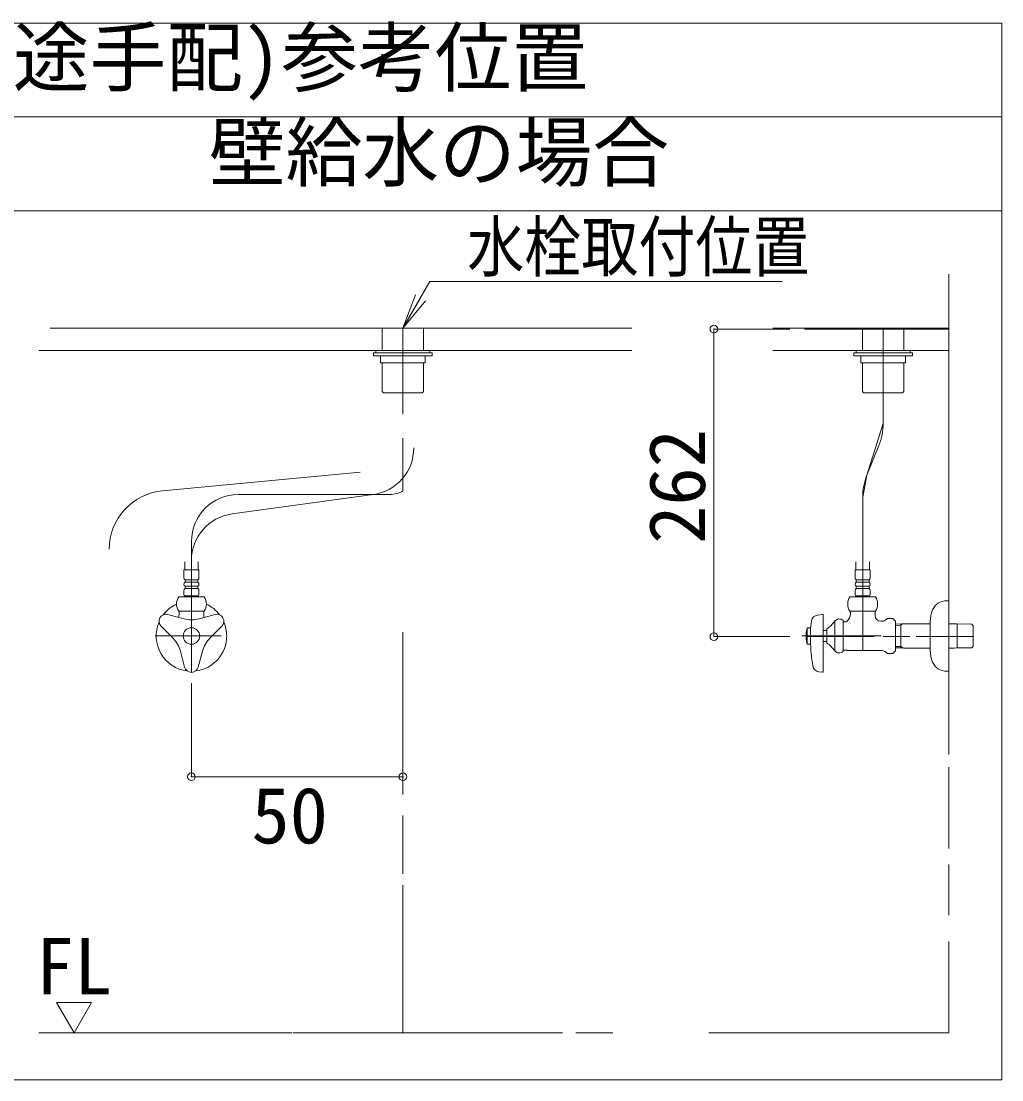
# Model space of a CAD drawing. Units: millimetres at full size, sheet at 1:10; details may follow other scales. Extents: x -2004 to 2004, y -1431 to 1347.
# Drawn here: x -1262 to -751, y -1400 to -848 of the extents above; entities that cross this region are included whole.
import ezdxf
from ezdxf.enums import TextEntityAlignment as Align

# ---------------------------------------------------------------- set-up
doc = ezdxf.new("R2010")
doc.units = ezdxf.units.MM
doc.header["$LTSCALE"] = 10
doc.header["$PDMODE"] = 32
doc.header["$PDSIZE"] = 4
doc.layers.add('2-1_什器図', color=7, linetype='Continuous', lineweight=15)
doc.styles.add('ＭＳ ゴシック', font='')
doc.styles.get('ＭＳ ゴシック').set_extended_font_data('MS Gothic')

msp = doc.modelspace()

# ---------------------------------------------------------------- linework, layer by layer
at = {"layer": '2-1_什器図', "lineweight": 18}
for p, q in [((-1791.8, -849.09), (-750.55, -849.09)), ((-1791.8, -898.09), (-750.55, -898.09))]:
    msp.add_line(p, q, dxfattribs=at)
at = {"layer": '2-1_什器図'}
for p, q in [((-1271.18, -947.09), (-750.55, -947.09)), ((-778.11, -980.17), (-778.11, -1008.73)), ((-778.11, -980.17), (-778.11, -1070.07)), ((-1062.93, -1008.34), (-1048.78, -983.84)), ((-1048.78, -983.84), (-865.03, -983.84)), ((-1062.93, -1008.34), (-1056.39, -990.9)), ((-1062.93, -1008.34), (-1053.74, -992.43)), ((-1062.93, -1008.34), (-1051.09, -993.96)), ((-1246.82, -1008.34), (-943.49, -1008.34)), ((-943.49, -1008.34), (-1245.86, -1008.34)), ((-1073.65, -1008.34), (-1073.65, -1019.98)), ((-1062.93, -1008.38), (-1062.93, -1053.19)), ((-1052.21, -1019.98), (-1052.21, -1008.34)), ((-851.85, -1008.73), (-853.5, -1008.73)), ((-778.11, -1008.73), (-851.85, -1008.73)), ((-823.13, -1019.98), (-823.13, -1008.34)), ((-812.41, -1057.94), (-812.41, -1008.34)), ((-801.7, -1008.34), (-801.7, -1019.98)), ((-778.11, -1008.73), (-778.11, -1043.51)), ((-1252.8, -1019.98), (-1240.54, -1019.98)), ((-943.49, -1019.98), (-1245.99, -1019.98)), ((-1078.24, -1021.2), (-1078.24, -1022.74)), ((-1047.61, -1021.2), (-1078.24, -1021.2)), ((-1077.01, -1019.98), (-1048.84, -1019.98)), ((-1077.01, -1021.2), (-1077.01, -1019.98)), ((-1048.84, -1021.2), (-1077.01, -1021.2)), ((-1048.84, -1019.98), (-1048.84, -1021.2)), ((-1047.61, -1022.74), (-1047.61, -1021.2)), ((-869.99, -1019.98), (-852.14, -1019.98)), ((-778.11, -1019.98), (-853.51, -1019.98)), ((-853.18, -1019.98), (-778.11, -1019.98)), ((-827.73, -1022.74), (-827.73, -1021.2)), ((-827.73, -1021.2), (-797.1, -1021.2)), ((-826.5, -1019.98), (-826.5, -1021.2)), ((-798.33, -1019.98), (-826.5, -1019.98)), ((-826.5, -1021.2), (-798.33, -1021.2)), ((-798.33, -1021.2), (-798.33, -1019.98)), ((-797.1, -1021.2), (-797.1, -1022.74)), ((-1078.24, -1022.74), (-1047.61, -1022.74)), ((-1051.29, -1022.74), (-1074.56, -1022.74)), ((-1074.56, -1022.74), (-1074.56, -1026.41)), ((-1074.56, -1026.41), (-1051.29, -1026.41)), ((-1073.65, -1026.41), (-1073.65, -1041.36)), ((-1052.21, -1041.36), (-1052.21, -1026.41)), ((-1051.29, -1026.41), (-1051.29, -1022.74)), ((-1047.61, -1022.12), (-1047.61, -1022.74)), ((-827.73, -1022.12), (-827.73, -1022.74)), ((-797.1, -1022.74), (-827.73, -1022.74)), ((-824.05, -1022.74), (-800.78, -1022.74)), ((-824.05, -1026.41), (-824.05, -1022.74)), ((-800.78, -1026.41), (-824.05, -1026.41)), ((-823.13, -1041.36), (-823.13, -1026.41)), ((-801.7, -1026.41), (-801.7, -1041.36)), ((-800.78, -1022.74), (-800.78, -1026.41)), ((-1073.19, -1041.82), (-1073.65, -1041.36)), ((-1073.03, -1041.97), (-1073.19, -1041.82)), ((-1073.03, -1041.97), (-1053.37, -1041.97)), ((-1053.37, -1041.97), (-1052.82, -1041.97)), ((-1052.67, -1041.82), (-1052.82, -1041.97)), ((-1052.21, -1041.36), (-1052.67, -1041.82)), ((-823.13, -1041.36), (-822.67, -1041.82)), ((-822.67, -1041.82), (-822.52, -1041.97)), ((-821.97, -1041.97), (-822.52, -1041.97)), ((-802.31, -1041.97), (-821.97, -1041.97)), ((-802.31, -1041.97), (-802.15, -1041.82)), ((-802.15, -1041.82), (-801.7, -1041.36)), ((-1062.93, -1065.59), (-1062.93, -1093.13)), ((-778.11, -1063.24), (-778.11, -1087.01)), ((-814.64, -1069.4), (-820.9, -1084.91)), ((-778.11, -1081.03), (-778.11, -1104.28)), ((-1188.33, -1093.12), (-1085.26, -1083.29)), ((-1152.02, -1105.18), (-1078.38, -1095.03)), ((-1148.68, -1095.03), (-1078.38, -1095.03)), ((-1069.48, -1095.03), (-1078.38, -1095.03)), ((-823.12, -1096.37), (-823.12, -1176.47)), ((-778.11, -1094.65), (-778.11, -1223.62)), ((-1173.18, -1119.53), (-1173.18, -1129.45)), ((-778.11, -1117.23), (-778.11, -1230.56)), ((-1176.69, -1130.1), (-1176.69, -1134.33)), ((-1173.18, -1129.45), (-1173.18, -1187.8)), ((-1173.18, -1129.45), (-1173.18, -1187.8)), ((-1169.65, -1134.33), (-1169.65, -1130.1)), ((-826.65, -1134.33), (-826.65, -1130.1)), ((-819.61, -1130.1), (-819.61, -1134.33)), ((-1169.26, -1134.33), (-1177.1, -1134.33)), ((-1177.1, -1134.33), (-1177.1, -1138.47)), ((-1169.26, -1138.47), (-1169.26, -1134.33)), ((-827.04, -1134.33), (-819.2, -1134.33)), ((-827.04, -1138.47), (-827.04, -1134.33)), ((-819.2, -1134.33), (-819.2, -1138.47)), ((-1176.55, -1139.54), (-1169.81, -1139.54)), ((-1176.55, -1140.76), (-1176.55, -1139.54)), ((-1169.81, -1140.76), (-1176.55, -1140.76)), ((-1176.55, -1142.91), (-1169.81, -1142.91)), ((-1176.55, -1144.13), (-1176.55, -1142.91)), ((-1169.81, -1139.54), (-1169.81, -1140.76)), ((-1169.81, -1142.91), (-1169.81, -1144.13)), ((-819.75, -1139.54), (-826.49, -1139.54)), ((-826.49, -1139.54), (-826.49, -1140.76)), ((-826.49, -1140.76), (-819.75, -1140.76)), ((-819.75, -1142.91), (-826.49, -1142.91)), ((-826.49, -1142.91), (-826.49, -1144.13)), ((-819.75, -1140.76), (-819.75, -1139.54)), ((-819.75, -1144.13), (-819.75, -1142.91)), ((-1179.83, -1148.42), (-1166.52, -1148.42)), ((-1177.1, -1145.21), (-1177.1, -1147.2)), ((-1169.81, -1144.13), (-1176.55, -1144.13)), ((-1176.48, -1147.81), (-1169.87, -1147.81)), ((-1169.26, -1147.2), (-1169.26, -1145.21)), ((-816.46, -1148.42), (-829.78, -1148.42)), ((-827.04, -1147.2), (-827.04, -1145.21)), ((-826.49, -1144.13), (-819.75, -1144.13)), ((-819.81, -1147.81), (-826.43, -1147.81)), ((-819.2, -1145.21), (-819.2, -1147.2)), ((-778.11, -1150.44), (-779.34, -1150.44)), ((-778.11, -1150.44), (-778.11, -1187.01)), ((-1185.49, -1157.61), (-1177.14, -1159.85)), ((-1166.52, -1155.95), (-1179.83, -1155.95)), ((-1179.61, -1155.95), (-1179.61, -1157.19)), ((-1179.61, -1155.95), (-1178.9, -1155.95)), ((-1178.9, -1155.95), (-1167.46, -1155.95)), ((-1160.87, -1157.61), (-1169.21, -1159.85)), ((-1167.46, -1155.95), (-1166.75, -1155.95)), ((-1166.75, -1155.95), (-1166.75, -1157.19)), ((-1166.75, -1157.19), (-1166.75, -1158.1)), ((-846.68, -1157.91), (-843.99, -1157.54)), ((-843.64, -1157.84), (-843.64, -1187.45)), ((-829.78, -1155.95), (-816.46, -1155.95)), ((-829.55, -1155.95), (-828.84, -1155.95)), ((-829.55, -1155.95), (-829.55, -1157.19)), ((-828.84, -1155.95), (-817.4, -1155.95)), ((-817.4, -1155.95), (-816.69, -1155.95)), ((-810.26, -1159.62), (-810.9, -1160.26)), ((-807.36, -1159.62), (-810.26, -1159.62)), ((-807.36, -1159.62), (-805.97, -1161.01)), ((-1189.04, -1163.76), (-1182.93, -1169.87)), ((-1157.32, -1163.76), (-1163.43, -1169.87)), ((-852.09, -1164.53), (-852.29, -1165.3)), ((-852.09, -1164.53), (-850.38, -1164.53)), ((-852.09, -1164.53), (-852.09, -1173.1)), ((-850.38, -1173.1), (-850.38, -1164.53)), ((-841.8, -1165.14), (-841.8, -1172.49)), ((-837.56, -1163.5), (-837.56, -1160.8)), ((-837.56, -1163.5), (-837.56, -1174.13)), ((-833.23, -1176.82), (-833.23, -1160.81)), ((-831.45, -1161.47), (-831.14, -1161.16)), ((-813.63, -1161.16), (-813.07, -1161.16)), ((-805.97, -1176.63), (-805.97, -1161.01)), ((-805.97, -1162.61), (-802.91, -1162.54)), ((-805.97, -1163.33), (-803.22, -1163.26)), ((-801.92, -1162.51), (-803.22, -1163.25)), ((-803.22, -1162.54), (-803.22, -1175.09)), ((-802.91, -1162.54), (-801.62, -1162.51)), ((-787.91, -1161.34), (-787.91, -1176.29)), ((-778.11, -1162.51), (-775.41, -1162.51)), ((-775.41, -1162.51), (-774.12, -1162.54)), ((-774.12, -1162.54), (-766.26, -1162.71)), ((-773.82, -1163.25), (-773.82, -1162.54)), ((-773.82, -1175.09), (-773.82, -1163.25)), ((-766.26, -1162.71), (-765.55, -1163.46)), ((-765.55, -1163.46), (-765.55, -1163.46)), ((-765.55, -1163.76), (-765.55, -1163.46)), ((-765.55, -1173.87), (-765.55, -1163.76)), ((-1192.17, -1168.82), (-1187.7, -1168.82)), ((-1191.55, -1168.82), (-1157.67, -1168.82)), ((-1062.93, -1166.81), (-1062.93, -1251.5)), ((-813.48, -1168.82), (-854.92, -1168.82)), ((-817.05, -1169.17), (-852.09, -1169.17)), ((-843.64, -1165.91), (-841.8, -1165.91)), ((-798.54, -1169.17), (-812.49, -1169.17)), ((-765.55, -1169.17), (-795.22, -1169.17)), ((-841.8, -1171.73), (-843.64, -1171.73)), ((-833.23, -1176.17), (-832.31, -1176.17)), ((-832.31, -1176.17), (-831.45, -1176.17)), ((-831.45, -1176.17), (-831.14, -1176.47)), ((-803.22, -1174.37), (-805.97, -1174.31)), ((-802.91, -1175.09), (-805.97, -1175.03)), ((-803.22, -1174.38), (-801.92, -1175.13)), ((-801.62, -1175.13), (-802.91, -1175.09)), ((-788.52, -1175.13), (-801.62, -1175.13)), ((-787.91, -1175.13), (-788.52, -1175.13)), ((-775.41, -1175.13), (-778.11, -1175.13)), ((-774.12, -1175.09), (-775.41, -1175.13)), ((-766.26, -1174.92), (-774.12, -1175.09)), ((-765.55, -1174.17), (-766.26, -1174.92)), ((-765.55, -1174.17), (-765.55, -1173.87)), ((-765.55, -1174.17), (-765.55, -1174.17)), ((-1176.73, -1185.08), (-1178.96, -1176.73)), ((-1169.63, -1185.08), (-1167.39, -1176.73)), ((-831.14, -1176.47), (-813.07, -1176.47)), ((-810.26, -1178.01), (-810.9, -1177.37)), ((-845.96, -1187.48), (-843.99, -1187.76)), ((-1062.93, -1209.5), (-1062.93, -1248.06)), ((-778.11, -1237.23), (-778.11, -1279.67)), ((-1062.93, -1262.52), (-1062.93, -1292.85)), ((-778.11, -1287.94), (-778.11, -1314.47)), ((-1062.93, -1298.83), (-1062.93, -1375.84)), ((-778.11, -1328.24), (-778.11, -1375.84)), ((-1243.61, -1359.93), (-1225.24, -1359.93)), ((-1234.43, -1375.84), (-1243.61, -1359.93)), ((-1225.24, -1359.93), (-1234.43, -1375.84)), ((-1252.8, -1375.84), (-1150.82, -1375.84)), ((-1234.43, -1375.84), (-1162.29, -1375.84)), ((-1150.82, -1375.84), (-1120.69, -1375.84)), ((-1147.95, -1375.84), (-1134.56, -1375.84)), ((-1120.21, -1375.84), (-982.65, -1375.84)), ((-1107.3, -1375.84), (-979.7, -1375.84)), ((-972.75, -1375.84), (-953.48, -1375.84)), ((-903.28, -1375.84), (-778.11, -1375.84)), ((-869.99, -1375.84), (-778.11, -1375.84))]:
    msp.add_line(p, q, dxfattribs=at)
at = {"layer": '2-1_什器図', "color": 4, "lineweight": 9}
for p, q in [((-900.73, -1008.73), (-900.73, -1169.17)), ((-900.73, -1008.73), (-861.07, -1008.73)), ((-900.73, -1169.17), (-861.07, -1169.17)), ((-1173.18, -1242.26), (-1173.18, -1193.51)), ((-1062.93, -1242.26), (-1062.93, -1193.51)), ((-1173.18, -1242.26), (-1062.93, -1242.26))]:
    msp.add_line(p, q, dxfattribs=at)
at = {"layer": '2-1_什器図', "lineweight": 18}
msp.add_lwpolyline([(-750.55, -849.09), (-750.55, -1400.34), (-1271.18, -1400.34)], dxfattribs=at)
at = {"layer": '2-1_什器図'}
for points in [[(-869.99, -1008.34), (-852.18, -1008.34), (-778.11, -1008.34)], [(-823.12, -1176.47), (-823.12, -1096.37), (-820.9, -1084.91), (-812.41, -1057.94), (-812.41, -1008.34)], [(-1052.82, -1041.97), (-1052.88, -1041.97), (-1064.15, -1041.97)], [(-822.52, -1041.97), (-822.46, -1041.97), (-811.19, -1041.97)], [(-1176.55, -1147.81), (-1176.85, -1148.11), (-1176.85, -1148.42)], [(-1169.5, -1148.42), (-1169.5, -1148.11), (-1169.81, -1147.81)], [(-826.8, -1148.42), (-826.8, -1148.11), (-826.49, -1147.81)], [(-819.75, -1147.81), (-819.45, -1148.11), (-819.45, -1148.42)], [(-816.69, -1155.95), (-816.69, -1157.19), (-816.69, -1158.1)], [(-831.45, -1161.47), (-832.31, -1161.47), (-833.23, -1161.47)], [(-801.62, -1162.51), (-788.52, -1162.51), (-787.91, -1162.51)], [(-850.38, -1173.1), (-852.09, -1173.1), (-852.26, -1172.49)], [(-837.56, -1174.13), (-837.56, -1176.47), (-837.56, -1176.68)], [(-805.97, -1176.63), (-807.36, -1178.01), (-810.26, -1178.01)], [(-779.34, -1187.19), (-778.11, -1187.19), (-778.11, -1187.01)]]:
    msp.add_lwpolyline(points, dxfattribs=at)
msp.add_circle((-1173.18, -1168.82), 4.29, dxfattribs=at)
for centre, radius, start, end in [((-843.04, -1057.94), 30.62, 338.0274, 0), ((-1081.73, -1070.75), 24.5, 277.85, 0), ((-792.5, -1096.37), 30.62, 158.0274, 180), ((-1185.43, -1123.6), 30.62, 95.4458, 180), ((-1069.48, -1082.78), 12.25, 270, 302.324), ((-1148.68, -1119.53), 24.5, 90, 180), ((-1148.68, -1129.45), 24.5, 97.85, 180), ((-1175.78, -1138.47), 1.32, 180, 234.4322), ((-1175.78, -1141.84), 1.32, 125.5678, 234.4322), ((-1170.57, -1138.47), 1.32, 305.5678, 0), ((-1170.57, -1141.84), 1.32, 305.5678, 54.4322), ((-825.72, -1138.47), 1.32, 180, 234.4322), ((-825.72, -1141.84), 1.32, 125.5678, 234.4322), ((-820.52, -1138.47), 1.32, 305.5678, 0), ((-820.52, -1141.84), 1.32, 305.5678, 54.4322), ((-1174.25, -1152.19), 6.74, 146.007, 213.993), ((-1175.78, -1145.21), 1.32, 125.5678, 180), ((-1176.48, -1147.2), 0.613, 180, 270), ((-1169.87, -1147.2), 0.613, 270, 0), ((-1170.57, -1145.21), 1.32, 0, 54.4322), ((-1172.1, -1152.19), 6.74, 326.007, 33.993), ((-824.19, -1152.19), 6.74, 146.007, 213.993), ((-825.72, -1145.21), 1.32, 125.5678, 180), ((-826.43, -1147.2), 0.613, 180, 270), ((-819.81, -1147.2), 0.613, 270, 0), ((-820.52, -1145.21), 1.32, 0, 54.4322), ((-822.05, -1152.19), 6.74, 326.007, 33.993), ((-1173.18, -1168.82), 18.38, 115.1507, 143.0569), ((-1173.18, -1168.82), 18.38, 36.9431, 64.8493), ((-779.34, -1158.4), 7.96, 90, 156.4435), ((-1186.44, -1161.16), 3.67, 75, 225), ((-1185.37, -1157.19), 5.77, 340.6411, 0), ((-1163.68, -1158.1), 3.06, 180, 199.8361), ((-1159.92, -1161.16), 3.67, 315, 105), ((-846.17, -1161.55), 3.67, 98.0041, 170.4085), ((-843.95, -1157.84), 0.306, 0, 98.0041), ((-835.32, -1157.19), 5.77, 316.4444, 0), ((-813.63, -1158.1), 3.06, 180, 270), ((-772.6, -1161.34), 15.31, 156.4435, 180), ((-1173.18, -1168.82), 18.38, 156.9431, 263.0569), ((-1173.18, -1145.06), 15.31, 255, 285), ((-1173.18, -1168.82), 18.38, 0, 23.0569), ((-804.49, -1168.59), 45.94, 170.4085, 177.2214), ((-850.01, -1152.95), 14.7, 303.9592, 326.0408), ((-835.37, -1163), 3.06, 45.573, 143.1301), ((-813.07, -1158.1), 3.06, 270, 315), ((-1193.75, -1180.7), 15.31, 15, 45), ((-1173.18, -1168.82), 18.38, 276.9431, 0), ((-1152.6, -1180.7), 15.31, 135, 165), ((-837.39, -1168.82), 15.31, 166.7029, 180), ((-837.39, -1168.82), 15.31, 180, 193.2971), ((-837.39, -1168.82), 15.31, 193.2971, 193.8865), ((-758.5, -1168.82), 91.91, 181.5275, 189.8029), ((-850.01, -1184.69), 14.7, 33.9592, 56.0408), ((-835.37, -1174.64), 3.06, 216.8699, 314.427), ((-813.07, -1179.54), 3.06, 45, 90), ((-772.6, -1176.29), 15.31, 180, 203.5565), ((-1173.18, -1184.13), 3.67, 195, 345), ((-845.45, -1183.84), 3.67, 189.8029, 262), ((-779.34, -1179.23), 7.96, 203.5565, 270), ((-843.95, -1187.45), 0.306, 262, 0)]:
    msp.add_arc(centre, radius, start, end, dxfattribs=at)
at = {"layer": '2-1_什器図', "color": 6}
for p in [(-900.73, -1008.73), (-900.73, -1169.17), (-1173.18, -1242.26), (-1062.93, -1242.26)]:
    msp.add_point(p, dxfattribs=at)

# ---------------------------------------------------------------- texts
at = {"layer": '2-1_什器図', "style": 'ＭＳ ゴシック'}
for s, p in [('止水栓(別途手配)参考位置', (-1446.33, -890.53)), ('壁給水の場合', (-1164.09, -940)), ('50', (-1141.9, -1285.83)), ('FL', (-1254.33, -1364.5))]:
    msp.add_text(s, height=29.33, dxfattribs=at).set_placement(p, align=Align.BOTTOM_LEFT)
at = {"layer": '2-1_什器図', "style": 'ＭＳ ゴシック', "width": 0.85}
msp.add_text('水栓取付位置', height=25.66, dxfattribs=at).set_placement((-1029.37, -986.25), align=Align.BOTTOM_LEFT)
at = {"layer": '2-1_什器図', "style": 'ＭＳ ゴシック'}
msp.add_text('262', height=29.33, rotation=90, dxfattribs=at).set_placement((-896.55, -1120.78), align=Align.BOTTOM_LEFT)

doc.saveas('drawing.dxf')
